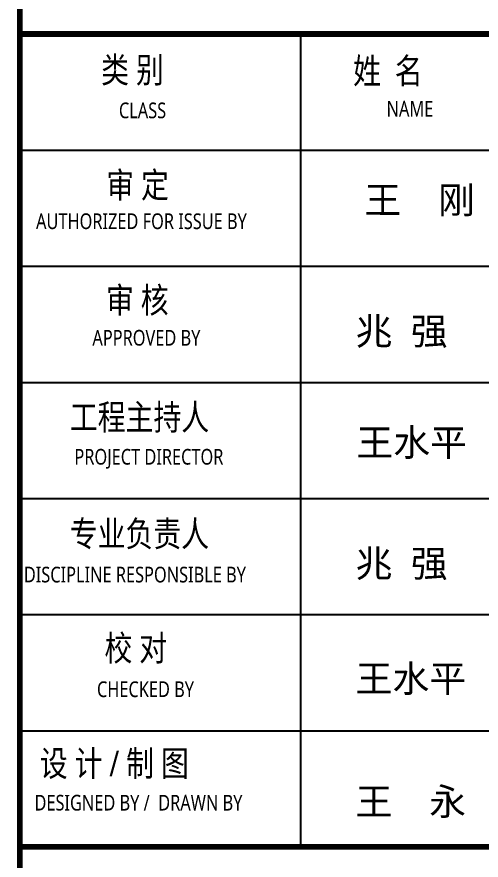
# Model space of a CAD drawing. Extents: x 343352 to 417652, y 770641 to 1036530.
# Drawn here: x 411019 to 414418, y 781316 to 787488 of the extents above; entities that cross this region are included whole.
import ezdxf

# ---------------------------------------------------------------- set-up
doc = ezdxf.new("R2010")
doc.units = 0
doc.header["$LTSCALE"] = 1000
doc.header["$MEASUREMENT"] = 0
doc.layers.add('PUB_TEXT', color=7, linetype='Continuous')
doc.layers.add('PUB_TITLE', color=4, linetype='Continuous')
doc.styles.add('-黑体', font='msyh.ttf', dxfattribs={"width": 0.8})
doc.styles.add('TQ', font='')
doc.styles.get('TQ').set_extended_font_data('SimSun')

msp = doc.modelspace()

# ---------------------------------------------------------------- linework, layer by layer
at = {"layer": 'PUB_TITLE'}
for p, q in [((413097.6, 781413.1), (413098, 787363)), ((411040.9, 786513.2), (416650.9, 786512.8)), ((411040.9, 785663.2), (416650.8, 785662.8)), ((411041, 785662.9), (416651, 785662.9)), ((411040.8, 784813.2), (416650.8, 784812.8)), ((411041, 784812.9), (416651, 784812.9)), ((411040.8, 783963.2), (416650.7, 783962.8)), ((411041, 783962.9), (416651, 783962.9)), ((411040.7, 783113.2), (416650.7, 783112.8)), ((411041, 783112.9), (416651, 783112.9)), ((411040.7, 782263.2), (416650.6, 782262.8)), ((411041, 782263), (416651, 782263)), ((411040.6, 781413.2), (416650.6, 781412.8))]:
    msp.add_line(p, q, dxfattribs=at)
at = {"layer": 'PUB_TITLE', "lineweight": 40, "const_width": 42.5, "elevation": 0}
for points in [[(411042.5, 811641.1), (411040, 771641.3)], [(411041, 787363.2), (416651, 787362.8)], [(411040.6, 781413.2), (416650.6, 781412.8)]]:
    msp.add_lwpolyline(points, dxfattribs=at)

# ---------------------------------------------------------------- texts
at = {"layer": 'PUB_TEXT', "color": 4, "style": 'TQ'}
msp.add_text('王  刚', height=198, rotation=359.99644, dxfattribs=at).set_placement((413562.7, 786048.6))
at = {"layer": 'PUB_TEXT', "style": 'TQ'}
for s, p in [('兆 强', (413498.3, 785088.5, 27.8)), ('王水平', (413504.4, 784273.8, 27.8)), ('兆 强', (413498.3, 783388.5, 27.8)), ('王水平', (413498.3, 782545.7, 27.8)), ('王  永', (413498.3, 781645.7, 27.8))]:
    msp.add_text(s, height=198, dxfattribs=at).set_placement(p)
at = {"layer": 'PUB_TEXT', "attachment_point": 1, "rotation": 359.99644, "style": '-黑体'}
for s, insert, char_height, width in [('类 别', (411636, 787193.1, 0), 187, 1111.794), ('姓  名', (413480.7, 787186.1, 0), 187, 1162.478), ('CLASS', (411765.9, 786860.9, 0), 114.75, 2399.536), ('NAME', (413725.7, 786873.1, 0), 114.75, 2399.536), ('审 定', (411673.1, 786350.9, 0), 187, 805.336), ('AUTHORIZED FOR ISSUE BY', (411159.2, 786049.8, 0), 114.749, 2399.536), ('审 核', (411671.4, 785508.5, 0), 187, 1427.848), ('APPROVED BY', (411571.9, 785196.6, 0), 114.749, 2399.536), ('工程主持人', (411406.7, 784651.7, 0), 187, 1739.552), ('PROJECT DIRECTOR', (411440.2, 784325.5, 0), 114.749, 2399.536), ('专业负责人', (411405.8, 783798.4, 0), 187, 1661.525), ('DISCIPLINE RESPONSIBLE BY', (411070, 783463.4, 0), 114.749, 2399.536), ('校 对', (411659.9, 782961.8, 0), 187, 2006.131), ('CHECKED BY', (411605.3, 782624.2, 0), 114.75, 2399.536), ('设 计 / 制 图', (411186.6, 782117.4, 0), 187, 2576.949), ('DESIGNED BY /  DRAWN BY', (411147.9, 781793.8, 0), 114.749, 2399.536)]:
    msp.add_mtext(s, dxfattribs=dict(at, insert=insert, char_height=char_height, width=width))

doc.saveas('drawing.dxf')
